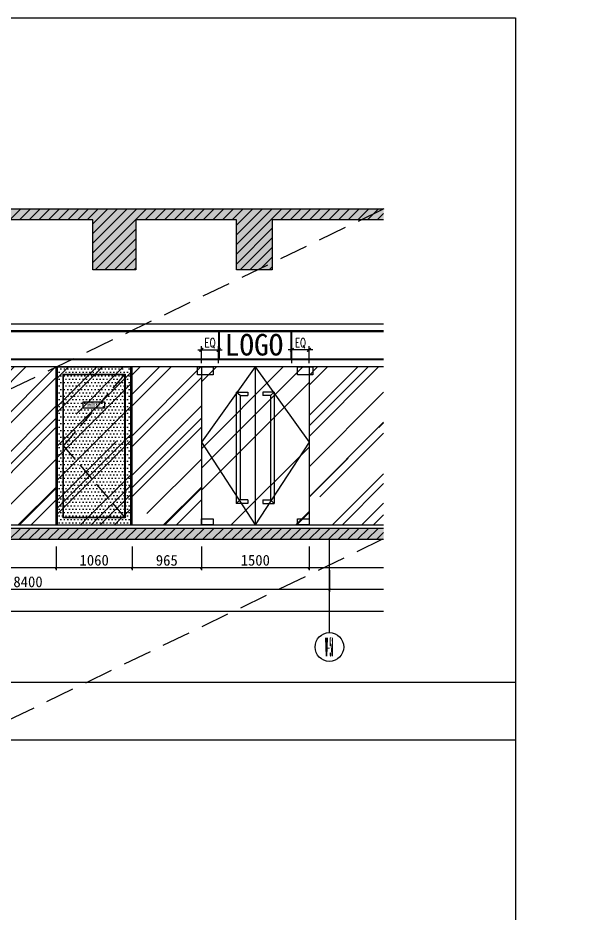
# Model space of a CAD drawing. Header units: millimetres. Extents: x 110215 to 630040, y -488650 to 141897.
# Drawn here: x 312098 to 320155, y 2886 to 15350 of the extents above; entities that cross this region are included whole.
import ezdxf
from ezdxf.enums import TextEntityAlignment as Align
from ezdxf.xclip import XClip

# ---------------------------------------------------------------- set-up
doc = ezdxf.new("R2010")
doc.units = ezdxf.units.MM
doc.header["$LTSCALE"] = 1000
doc.header["$XCLIPFRAME"] = 0
doc.linetypes.add('_DASH', pattern=[0.6, 0.4, -0.2])
doc.linetypes.add('DASH', pattern=[0.35, 0.25, -0.1])
doc.layers.get('Defpoints').update_dxf_attribs({"color": 2})
for name, color, linetype in [('0-118标注', 2, 'Continuous'), ('0-140c立面材料填充', 250, 'Continuous'), ('0-140d立面材料分隔', 146, 'Continuous'), ('0-140立面图剖切线', 4, 'Continuous'), ('1', 4, 'Continuous'), ('7', 7, 'Continuous'), ('D-地面', 8, 'Continuous'), ('E立-ELEV1', 6, 'Continuous')]:
    doc.layers.add(name, color=color, linetype=linetype)
doc.styles.add('_TCH_AXIS', font='COMPLEX', dxfattribs={"bigfont": 'GBCBIG'})
doc.styles.add('COMPLEX', font='COMPLEX')
doc.styles.add('LOGO', font='arial.ttf', dxfattribs={"width": 0.9})
doc.styles.add('TXT', font='txt.shx', dxfattribs={"width": 0.7})
doc.styles.add('繁黑体', font='simhei.ttf')
doc.styles.add('黑体', font='simhei.ttf')
doc.dimstyles.new('50', dxfattribs={"dimscale": 50, "dimtxt": 3, "dimasz": 0.6, "dimexe": 0.6, "dimexo": 0.6, "dimtad": 1, "dimdec": 0, "dimdsep": 46, "dimtxsty": '黑体', "dimblk1": 'ARCHTICK', "dimblk2": 'ARCHTICK', "dimsah": 1, "dimcen": 0, "dimdle": 1, "dimclrd": 251, "dimclre": 251, "dimclrt": 2, "dimadec": 0, "dimazin": 0, "dimtfac": 1, "dimtdec": 0, "dimtix": 1, "dimtmove": 2, "dimatfit": 3, "dimldrblk": 'DOT', "dimfxl": 0, "dimtolj": 1, "dimtzin": 0, "dimarcsym": 0})
doc.dimstyles.new('副本 1-50', dxfattribs={"dimscale": 50, "dimtxt": 2.5, "dimasz": 1, "dimexe": 1, "dimexo": 1, "dimgap": 0.6, "dimtad": 1, "dimdec": 0, "dimrnd": 5, "dimzin": 0, "dimdsep": 46, "dimtxsty": 'TXT', "dimblk": 'ARCHTICK', "dimcen": 4, "dimdle": 1, "dimclrd": 3, "dimclre": 3, "dimclrt": 3, "dimadec": 0, "dimazin": 0, "dimtfac": 1, "dimtdec": 0, "dimtix": 1, "dimtmove": 2, "dimatfit": 3, "dimldrblk": 'ARCHTICK', "dimfxl": 0, "dimtolj": 1, "dimtzin": 0, "dimarcsym": 0})

# ---------------------------------------------------------------- blocks, each defined once
blk = doc.blocks.new('_ArchTick')
at = {"color": 0, "linetype": 'ByBlock', "const_width": 0.4}
blk.add_lwpolyline([(-0.5, -0.5), (0.5, 0.5)], dxfattribs=at)
blk = doc.blocks.new('*D130')
at = {"color": 3, "lineweight": -2, "transparency": 16777216}
for p, q in [((2433331, 314145), (2433331, 314382)), ((2433571, 314145), (2433571, 314382)), ((2433621, 314332), (2433281, 314332))]:
    blk.add_line(p, q, dxfattribs=at)
at = {"layer": 'Defpoints', "color": 0, "transparency": 16777216}
for p in [(2433331, 314332), (2433331, 314095), (2433571, 314095)]:
    blk.add_point(p, dxfattribs=at)
at = {"color": 3, "lineweight": -2, "transparency": 16777216, "xscale": 50, "yscale": 50, "zscale": 50, "rotation": 180}
blk.add_blockref('_ArchTick', (2433331, 314332), dxfattribs=at)
at = {"color": 3, "lineweight": -2, "transparency": 16777216, "xscale": 50, "yscale": 50, "zscale": 50}
blk.add_blockref('_ArchTick', (2433571, 314332), dxfattribs=at)
at = {"color": 3, "transparency": 16777216, "insert": (2433451, 314425), "char_height": 125, "attachment_point": 5, "style": 'TXT'}
blk.add_mtext('\\A1;EQ', dxfattribs=at)
blk = doc.blocks.new('*D131')
at = {"color": 3, "lineweight": -2, "transparency": 16777216}
for p, q in [((2432071, 314145), (2432071, 314382)), ((2432311, 314145), (2432311, 314382)), ((2432021, 314332), (2432361, 314332))]:
    blk.add_line(p, q, dxfattribs=at)
at = {"layer": 'Defpoints', "color": 0, "transparency": 16777216}
for p in [(2432311, 314332), (2432071, 314095), (2432311, 314095)]:
    blk.add_point(p, dxfattribs=at)
at = {"color": 3, "lineweight": -2, "transparency": 16777216, "xscale": 50, "yscale": 50, "zscale": 50, "rotation": 180}
blk.add_blockref('_ArchTick', (2432071, 314332), dxfattribs=at)
at = {"color": 3, "lineweight": -2, "transparency": 16777216, "xscale": 50, "yscale": 50, "zscale": 50}
blk.add_blockref('_ArchTick', (2432311, 314332), dxfattribs=at)
at = {"color": 3, "transparency": 16777216, "insert": (2432191, 314425), "char_height": 125, "attachment_point": 5, "style": 'TXT'}
blk.add_mtext('\\A1;EQ', dxfattribs=at)
blk = doc.blocks.new('sdxfsdfs')
h = blk.add_hatch()
h.set_pattern_fill('玻璃', color=8, scale=500, angle=45)
h.set_pattern_definition([(45, (306866.37, -2204.74), (424.26, 1131.37), [7500, -1000, 2500, -500]), (45, (307159.8, -1557.74), (-823.78, 116.67), [1500, -165, 3000, -375]), (45, (306742.63, -1727.44), (1601.597, 2075.36), [4000, -700, 2000, -500])])
h.paths.add_polyline_path([(307924, -1765), (307924, 435), (306909, 435), (306909, -1765)])
at = {"layer": 'D-地面'}
h = blk.add_hatch(dxfattribs=at)
h.set_pattern_fill('DOTS', color=8, scale=30, style=0)
h.set_pattern_definition([(0, (306886.37, -2204.74), (23.8125, 47.625), [0, -47.625])])
h.paths.add_polyline_path([(306966, -1765), (307866, -1765), (307846, 435), (306966, 435)], flags=17)
h.paths.add_polyline_path([(306971, -1765), (307861, -1765), (307861, 435), (306988, 435)], flags=16)
h.paths.add_polyline_path([(307924, -1765), (307924, 435), (306909, 435), (306909, -1765)])
at = {"layer": 'E立-ELEV1'}
h = blk.add_hatch(dxfattribs=at)
h.set_pattern_fill('ANSI32', color=8, scale=3, style=0)
h.set_pattern_definition([(45, (317741.945, 392.487), (-20.205576, 20.205576), []), (45, (317755.415, 392.487), (-20.205576, 20.205576), [])])
h.paths.add_polyline_path([(306889, -1765), (306909, -1765), (306909, 435), (306889, 435)])
h = blk.add_hatch(dxfattribs=at)
h.set_pattern_fill('ANSI32', color=8, scale=3, style=0)
h.set_pattern_definition([(45, (318781.945, 392.487), (-20.205576, 20.205576), []), (45, (318795.415, 392.487), (-20.205576, 20.205576), [])])
h.paths.add_polyline_path([(307929, -1765), (307949, -1765), (307949, 435), (307929, 435)])
at = {"color": 1}
for p, q in [((306889, -1765), (306889, 435)), ((306889, -1765), (306889, 435)), ((306889, 435), (307949, 435)), ((306909, -1765), (306909, 435)), ((307929, -1765), (307929, 435)), ((307949, -1765), (307949, 435)), ((306889, -1765), (307949, -1765))]:
    blk.add_line(p, q, dxfattribs=at)
at = {"color": 8, "linetype": 'DASH'}
blk.add_lwpolyline([(307844, 330), (306989, -665), (307849, -1665)], dxfattribs=at)
at = {"layer": '7', "color": 3}
blk.add_lwpolyline([(307267, -140), (307267, -50), (307565, -50), (307565, -140)], close=True, dxfattribs=at)
at = {"layer": 'E立-ELEV1', "color": 8}
blk.add_line((306989, 335), (307849, 335), dxfattribs=at)
at = {"layer": 'E立-ELEV1', "color": 4}
blk.add_lwpolyline([(307849, 335), (307849, -1665), (306989, -1665), (306989, 335)], dxfattribs=at)
at = {"layer": 'E立-ELEV1', "color": 3}
blk.add_lwpolyline([(307844, 330), (307844, -1660), (306994, -1660), (306994, 330), (307844, 330)], close=True, dxfattribs=at)
at = {"layer": '1', "color": 3, "style": 'LOGO', "width": 0.9}
blk.add_text('消防栓', height=48, dxfattribs=at).set_placement((307497, -117, 274), align=Align.RIGHT)
blk = doc.blocks.new('*D873')
at = {"color": 251, "lineweight": -2, "transparency": 16777216}
for p, q in [((337828, 7991), (337828, 7661)), ((341348, 7991), (341348, 7661)), ((341398, 7691), (337778, 7691))]:
    blk.add_line(p, q, dxfattribs=at)
at = {"layer": 'Defpoints', "color": 0, "transparency": 16777216}
for p in [(337828, 8091), (341348, 8091), (337828, 7691)]:
    blk.add_point(p, dxfattribs=at)
at = {"color": 251, "lineweight": -2, "transparency": 16777216, "xscale": 30, "yscale": 30, "zscale": 30, "rotation": 180}
blk.add_blockref('_ArchTick', (337828, 7691), dxfattribs=at)
at = {"color": 251, "lineweight": -2, "transparency": 16777216, "xscale": 30, "yscale": 30, "zscale": 30}
blk.add_blockref('_ArchTick', (341348, 7691), dxfattribs=at)
at = {"color": 2, "transparency": 16777216, "insert": (339588, 7798), "char_height": 150, "attachment_point": 5, "style": '黑体'}
blk.add_mtext('\\A1;3520', dxfattribs=at)
blk = doc.blocks.new('_DOT')
at = {"color": 0, "linetype": 'ByBlock'}
blk.add_line((-0.5, 0), (-1, 0), dxfattribs=at)
at = {"color": 0, "linetype": 'ByBlock', "const_width": 0.5}
blk.add_lwpolyline([(-0.25, 0, 1), (0.25, 0, 1)], format="xyb", close=True, dxfattribs=at)
blk = doc.blocks.new('*D874')
at = {"color": 251, "lineweight": -2, "transparency": 16777216}
for p, q in [((336328, 7991), (336328, 7661)), ((337828, 7991), (337828, 7661)), ((337878, 7691), (336278, 7691))]:
    blk.add_line(p, q, dxfattribs=at)
at = {"layer": 'Defpoints', "color": 0, "transparency": 16777216}
for p in [(336328, 8091), (337828, 8091), (336328, 7691)]:
    blk.add_point(p, dxfattribs=at)
at = {"color": 251, "lineweight": -2, "transparency": 16777216, "xscale": 30, "yscale": 30, "zscale": 30, "rotation": 180}
blk.add_blockref('_ArchTick', (336328, 7691), dxfattribs=at)
at = {"color": 251, "lineweight": -2, "transparency": 16777216, "xscale": 30, "yscale": 30, "zscale": 30}
blk.add_blockref('_ArchTick', (337828, 7691), dxfattribs=at)
at = {"color": 2, "transparency": 16777216, "insert": (337078, 7798), "char_height": 150, "attachment_point": 5, "style": '黑体'}
blk.add_mtext('\\A1;1500', dxfattribs=at)
blk = doc.blocks.new('*D875')
at = {"color": 251, "lineweight": -2, "transparency": 16777216}
for p, q in [((335363, 7991), (335363, 7661)), ((336328, 7991), (336328, 7661)), ((336378, 7691), (335313, 7691))]:
    blk.add_line(p, q, dxfattribs=at)
at = {"layer": 'Defpoints', "color": 0, "transparency": 16777216}
for p in [(335363, 8091), (336328, 8091), (335363, 7691)]:
    blk.add_point(p, dxfattribs=at)
at = {"color": 251, "lineweight": -2, "transparency": 16777216, "xscale": 30, "yscale": 30, "zscale": 30, "rotation": 180}
blk.add_blockref('_ArchTick', (335363, 7691), dxfattribs=at)
at = {"color": 251, "lineweight": -2, "transparency": 16777216, "xscale": 30, "yscale": 30, "zscale": 30}
blk.add_blockref('_ArchTick', (336328, 7691), dxfattribs=at)
at = {"color": 2, "transparency": 16777216, "insert": (335845, 7797), "char_height": 150, "attachment_point": 5, "style": '黑体'}
blk.add_mtext('\\A1;965', dxfattribs=at)
blk = doc.blocks.new('*D876')
at = {"color": 251, "lineweight": -2, "transparency": 16777216}
for p, q in [((334303, 7991), (334303, 7661)), ((335363, 7991), (335363, 7661)), ((335413, 7691), (334253, 7691))]:
    blk.add_line(p, q, dxfattribs=at)
at = {"layer": 'Defpoints', "color": 0, "transparency": 16777216}
for p in [(334303, 8091), (335363, 8091), (334303, 7691)]:
    blk.add_point(p, dxfattribs=at)
at = {"color": 251, "lineweight": -2, "transparency": 16777216, "xscale": 30, "yscale": 30, "zscale": 30, "rotation": 180}
blk.add_blockref('_ArchTick', (334303, 7691), dxfattribs=at)
at = {"color": 251, "lineweight": -2, "transparency": 16777216, "xscale": 30, "yscale": 30, "zscale": 30}
blk.add_blockref('_ArchTick', (335363, 7691), dxfattribs=at)
at = {"color": 2, "transparency": 16777216, "insert": (334833, 7798), "char_height": 150, "attachment_point": 5, "style": '黑体'}
blk.add_mtext('\\A1;1060', dxfattribs=at)
blk = doc.blocks.new('*D877')
at = {"color": 251, "lineweight": -2, "transparency": 16777216}
for p, q in [((331163, 7991), (331163, 7661)), ((334303, 7991), (334303, 7661)), ((334353, 7691), (331113, 7691))]:
    blk.add_line(p, q, dxfattribs=at)
at = {"layer": 'Defpoints', "color": 0, "transparency": 16777216}
for p in [(331163, 8091), (334303, 8091), (331163, 7691)]:
    blk.add_point(p, dxfattribs=at)
at = {"color": 251, "lineweight": -2, "transparency": 16777216, "xscale": 30, "yscale": 30, "zscale": 30, "rotation": 180}
blk.add_blockref('_ArchTick', (331163, 7691), dxfattribs=at)
at = {"color": 251, "lineweight": -2, "transparency": 16777216, "xscale": 30, "yscale": 30, "zscale": 30}
blk.add_blockref('_ArchTick', (334303, 7691), dxfattribs=at)
at = {"color": 2, "transparency": 16777216, "insert": (332733, 7798), "char_height": 150, "attachment_point": 5, "style": '黑体'}
blk.add_mtext('\\A1;3140', dxfattribs=at)
blk = doc.blocks.new('*D895')
at = {"color": 251, "lineweight": -2, "transparency": 16777216}
for p, q in [((338111, 7661), (338111, 7361)), ((346711, 7661), (346711, 7361)), ((346761, 7391), (338061, 7391))]:
    blk.add_line(p, q, dxfattribs=at)
at = {"layer": 'Defpoints', "color": 0, "transparency": 16777216}
for p in [(338111, 7691), (346711, 7691), (338111, 7391)]:
    blk.add_point(p, dxfattribs=at)
at = {"color": 251, "lineweight": -2, "transparency": 16777216, "xscale": 30, "yscale": 30, "zscale": 30, "rotation": 180}
blk.add_blockref('_ArchTick', (338111, 7391), dxfattribs=at)
at = {"color": 251, "lineweight": -2, "transparency": 16777216, "xscale": 30, "yscale": 30, "zscale": 30}
blk.add_blockref('_ArchTick', (346711, 7391), dxfattribs=at)
at = {"color": 2, "transparency": 16777216, "insert": (342411, 7498), "char_height": 150, "attachment_point": 5, "style": '黑体'}
blk.add_mtext('\\A1;8600', dxfattribs=at)
blk = doc.blocks.new('*D896')
at = {"color": 251, "lineweight": -2, "transparency": 16777216}
for p, q in [((329711, 7661), (329711, 7361)), ((338111, 7661), (338111, 7361)), ((338161, 7391), (329661, 7391))]:
    blk.add_line(p, q, dxfattribs=at)
at = {"layer": 'Defpoints', "color": 0, "transparency": 16777216}
for p in [(329711, 7691), (338111, 7691), (329711, 7391)]:
    blk.add_point(p, dxfattribs=at)
at = {"color": 251, "lineweight": -2, "transparency": 16777216, "xscale": 30, "yscale": 30, "zscale": 30, "rotation": 180}
blk.add_blockref('_ArchTick', (329711, 7391), dxfattribs=at)
at = {"color": 251, "lineweight": -2, "transparency": 16777216, "xscale": 30, "yscale": 30, "zscale": 30}
blk.add_blockref('_ArchTick', (338111, 7391), dxfattribs=at)
at = {"color": 2, "transparency": 16777216, "insert": (333911, 7498), "char_height": 150, "attachment_point": 5, "style": '黑体'}
blk.add_mtext('\\A1;8400', dxfattribs=at)
blk = doc.blocks.new('*D899')
at = {"color": 251, "lineweight": -2, "transparency": 16777216}
for p, q in [((306588, 7361), (306588, 7061)), ((359011, 7361), (359011, 7061)), ((306538, 7091), (359061, 7091))]:
    blk.add_line(p, q, dxfattribs=at)
at = {"layer": 'Defpoints', "color": 0, "transparency": 16777216}
for p in [(306588, 7391), (359011, 7391), (359011, 7091)]:
    blk.add_point(p, dxfattribs=at)
at = {"color": 251, "lineweight": -2, "transparency": 16777216, "xscale": 30, "yscale": 30, "zscale": 30, "rotation": 180}
blk.add_blockref('_ArchTick', (306588, 7091), dxfattribs=at)
at = {"color": 251, "lineweight": -2, "transparency": 16777216, "xscale": 30, "yscale": 30, "zscale": 30}
blk.add_blockref('_ArchTick', (359011, 7091), dxfattribs=at)
at = {"color": 2, "transparency": 16777216, "insert": (332799, 7197), "char_height": 150, "attachment_point": 5, "style": '黑体'}
blk.add_mtext('\\A1;52423', dxfattribs=at)
blk = doc.blocks.new('_AXISO')
blk.add_circle((0, 0), 0.5)
at = {"style": 'COMPLEX', "width": 1.041667}
blk.add_attdef('A', text='', height=0.56, dxfattribs=at).set_placement((-0.25, -0.28), (0.25, -0.28), align=Align.FIT)
blk = doc.blocks.new('kjlkj')
at = {"layer": '0-140c立面材料填充'}
h = blk.add_hatch(dxfattribs=at)
h.set_pattern_fill('AR-RROOF', color=256, scale=50, angle=45, style=0)
h.set_pattern_definition([(45, (2419215.6, 311894.9), (1077.63, 2873.68), [19050, -2540, 6350, -1270]), (45, (2419961, 313538.3), (-2092.4, 296.35), [3810, -419.1, 7620, -952.5]), (45, (2418901.25, 313107.2), (4068.056, 5271.41), [10160, -1778, 5080, -1270])])
h.paths.add_polyline_path([(2433571.1, 314094.9), (2432071.1, 314094.9), (2432071.1, 311894.9), (2433571.1, 311894.9)])
at = {"color": 8}
for p, q in [((2432311.1, 314194.9), (2432311.1, 314594.9)), ((2432321.1, 314194.9), (2432321.1, 314594.9)), ((2433321.1, 314194.9), (2433321.1, 314594.9)), ((2433331.1, 314194.9), (2433331.1, 314594.9))]:
    blk.add_line(p, q, dxfattribs=at)
for points in [[(2432821.1, 314094.9), (2432071.1, 313044.9), (2432821.1, 311894.9)], [(2432821.1, 314094.9), (2433571.1, 313044.9), (2432821.1, 311894.9)]]:
    blk.add_lwpolyline(points, dxfattribs=at)
at = {"layer": '0-140d立面材料分隔'}
for p, q in [((2432071.1, 314094.9), (2432071.1, 311894.9)), ((2432821.1, 314094.9), (2432821.1, 311894.9)), ((2433571.1, 314094.9), (2433571.1, 311894.9))]:
    blk.add_line(p, q, dxfattribs=at)
at = {"layer": '0-140d立面材料分隔', "color": 1}
for p, q in [((2432609.7, 313694.9, -219.5), (2432556.9, 313744.9, -219.5)), ((2432556.9, 313744.9, -219.5), (2432556.9, 312194.9)), ((2432556.9, 313744.9, -219.5), (2432715.4, 313744.9, -219.5)), ((2432715.4, 313744.9, -219.5), (2432715.4, 313694.9, -219.5)), ((2432926.8, 313744.9, -219.5), (2432926.8, 313694.9, -219.5)), ((2433085.4, 313744.9, -219.5), (2432926.8, 313744.9, -219.5)), ((2433032.5, 313694.9, -219.5), (2433085.4, 313744.9, -219.5)), ((2433085.4, 313744.9, -219.5), (2433085.4, 312194.9)), ((2432609.7, 313694.9, -219.5), (2432609.7, 312244.9)), ((2432609.7, 313694.9, -219.5), (2432715.4, 313694.9, -219.5)), ((2433032.5, 313694.9, -219.5), (2432926.8, 313694.9, -219.5)), ((2433032.5, 313694.9, -219.5), (2433032.5, 312244.9)), ((2432609.7, 312244.9), (2432556.9, 312194.9)), ((2432715.4, 312244.9), (2432609.7, 312244.9)), ((2432715.4, 312244.9), (2432715.4, 312194.9)), ((2432926.8, 312244.9), (2433032.5, 312244.9)), ((2432926.8, 312244.9), (2432926.8, 312194.9)), ((2433032.5, 312244.9), (2433085.4, 312194.9)), ((2432715.4, 312194.9), (2432556.9, 312194.9)), ((2432926.8, 312194.9), (2433085.4, 312194.9))]:
    blk.add_line(p, q, dxfattribs=at)
for points in [[(2432018.3, 314094.9), (2432233.1, 314094.9), (2432233.1, 313984.9), (2432018.3, 313984.9)], [(2433409.2, 314094.9), (2433624, 314094.9), (2433624, 313984.9), (2433409.2, 313984.9)], [(2432071.1, 311978.2), (2432233.1, 311978.2), (2432233.1, 311894.9), (2432071.1, 311894.9)], [(2433409.2, 311978.2), (2433571.1, 311978.2), (2433571.1, 311894.9), (2433409.2, 311894.9)]]:
    blk.add_lwpolyline(points, close=True, dxfattribs=at)
at = {"color": 1, "style": '繁黑体'}
blk.add_text('LOGO', height=300, dxfattribs=at).set_placement((2432396, 314253.3, -219.5))
at = {"color": 8}
dim = blk.add_linear_dim(base=(2432311.1, 314332.1), p1=(2432071.1, 314094.9), p2=(2432311.1, 314094.9), text='EQ', dimstyle='副本 1-50', dxfattribs=at)
dim.commit()
dim.dimension.update_dxf_attribs({"geometry": '*D131', "text_midpoint": (2432191.1, 314424.6)})
dim = blk.add_linear_dim(base=(2433331.1, 314332.1), p1=(2433571.1, 314094.9), p2=(2433331.1, 314094.9), angle=180, text='EQ', dimstyle='副本 1-50', dxfattribs=at)
dim.commit()
dim.dimension.update_dxf_attribs({"geometry": '*D130', "text_midpoint": (2433451.1, 314424.6)})
blk = doc.blocks.new('dfsfds')
h = blk.add_hatch()
h.set_pattern_fill('ANSI31', color=250, scale=30)
h.paths.add_polyline_path([(359010.9, 12690.4), (359010.9, 12540.4), (358762.7, 12540.4), (358762.7, 11840.4), (358411.1, 11840.4), (358411.1, 12540.4), (355200.9, 12540.4), (355200.9, 11840.4), (354519.3, 11840.4), (354519.3, 12540.4), (350959.9, 12540.4), (350959.9, 11840.4), (350334.2, 11840.4), (350334.2, 12540.4), (346614.2, 12540.4), (346614.2, 11840.4), (346014.2, 11840.4), (346014.2, 12540.4), (344144.2, 12540.4), (344144.2, 11840.4), (343544.2, 11840.4), (343544.2, 12540.4), (340644.2, 12540.4), (340644.2, 11840.4), (340144.2, 11840.4), (340144.2, 12540.4), (337314.2, 12540.4), (337314.2, 11840.4), (336814.2, 11840.4), (336814.2, 12540.4), (335414.2, 12540.4), (335414.2, 11840.4), (334814.2, 11840.4), (334814.2, 12540.4), (333064.2, 12540.4), (333064.2, 11840.4), (332564.2, 11840.4), (332564.2, 12540.4), (330094.2, 12540.4), (330094.2, 11840.4), (329594.2, 11840.4), (329594.2, 12540.4), (327004.2, 12540.4), (327004.2, 11840.4), (326404.2, 11840.4), (326404.2, 12540.4), (325304.2, 12540.4), (325304.2, 11840.4), (324804.2, 11840.4), (324804.2, 12540.4), (322114.2, 12540.4), (322114.2, 11840.4), (321514.2, 11840.4), (321514.2, 12540.4), (319114.2, 12540.4), (319114.2, 11840.4), (318514.2, 11840.4), (318514.2, 12540.4), (316784.2, 12540.4), (316784.2, 11840.4), (316284.2, 11840.4), (316284.2, 12540.4), (313184.2, 12540.4), (313184.2, 11840.4), (312584.2, 11840.4), (312584.2, 12540.4), (311934.2, 12540.4), (311934.2, 11840.4), (311334.2, 11840.4), (311334.2, 12540.4), (309434.2, 12540.4), (309434.2, 11840.4), (308934.2, 11840.4), (308934.2, 12540.4), (306587.7, 12540.4), (306587.7, 12690.4)])
h.paths.add_polyline_path([(359010.9, 8240.8), (306587.7, 8240.8), (306587.7, 8090.8), (359010.9, 8090.8)])
at = {"layer": '0-140c立面材料填充'}
h = blk.add_hatch(dxfattribs=at)
h.set_pattern_fill('AR-CONC', color=256)
h.paths.add_polyline_path([(359010.9, 12690.4), (359010.9, 12540.4), (358762.7, 12540.4), (358762.7, 11840.4), (358411.1, 11840.4), (358411.1, 12540.4), (355200.9, 12540.4), (355200.9, 11840.4), (354519.3, 11840.4), (354519.3, 12540.4), (350959.9, 12540.4), (350959.9, 11840.4), (350334.2, 11840.4), (350334.2, 12540.4), (346614.2, 12540.4), (346614.2, 11840.4), (346014.2, 11840.4), (346014.2, 12540.4), (344144.2, 12540.4), (344144.2, 11840.4), (343544.2, 11840.4), (343544.2, 12540.4), (340644.2, 12540.4), (340644.2, 11840.4), (340144.2, 11840.4), (340144.2, 12540.4), (337314.2, 12540.4), (337314.2, 11840.4), (336814.2, 11840.4), (336814.2, 12540.4), (335414.2, 12540.4), (335414.2, 11840.4), (334814.2, 11840.4), (334814.2, 12540.4), (333064.2, 12540.4), (333064.2, 11840.4), (332564.2, 11840.4), (332564.2, 12540.4), (330094.2, 12540.4), (330094.2, 11840.4), (329594.2, 11840.4), (329594.2, 12540.4), (327004.2, 12540.4), (327004.2, 11840.4), (326404.2, 11840.4), (326404.2, 12540.4), (325304.2, 12540.4), (325304.2, 11840.4), (324804.2, 11840.4), (324804.2, 12540.4), (322114.2, 12540.4), (322114.2, 11840.4), (321514.2, 11840.4), (321514.2, 12540.4), (319114.2, 12540.4), (319114.2, 11840.4), (318514.2, 11840.4), (318514.2, 12540.4), (316784.2, 12540.4), (316784.2, 11840.4), (316284.2, 11840.4), (316284.2, 12540.4), (313184.2, 12540.4), (313184.2, 11840.4), (312584.2, 11840.4), (312584.2, 12540.4), (311934.2, 12540.4), (311934.2, 11840.4), (311334.2, 11840.4), (311334.2, 12540.4), (309434.2, 12540.4), (309434.2, 11840.4), (308934.2, 11840.4), (308934.2, 12540.4), (306587.7, 12540.4), (306587.7, 12690.4)])
h.paths.add_polyline_path([(359010.9, 8240.8), (306587.7, 8240.8), (306587.7, 8090.8), (359010.9, 8090.8)])
h = blk.add_hatch(dxfattribs=at)
h.set_pattern_fill('AR-RROOF', color=256, scale=600, angle=45)
h.set_pattern_definition([(45, (335959.4, 94921.34), (509.117, 1357.645), [9000, -1200, 3000, -600]), (45, (336311.55, 95697.74), (-988.535, 140.007), [1800, -198, 3600, -450]), (45, (335810.9, 95494.1), (1921.9162, 2490.43), [4800, -840, 2400, -600])])
h.paths.add_polyline_path([(331162.7, 10490.8), (331162.7, 8290.8), (334302.7, 8290.8), (334302.7, 10490.8)])
h = blk.add_hatch(dxfattribs=at)
h.set_pattern_fill('AR-RROOF', color=256, scale=600, angle=45)
h.set_pattern_definition([(45, (337984.4, 94921.34), (509.117, 1357.645), [9000, -1200, 3000, -600]), (45, (338336.55, 95697.74), (-988.535, 140.007), [1800, -198, 3600, -450]), (45, (337835.9, 95494.1), (1921.9162, 2490.43), [4800, -840, 2400, -600])])
h.paths.add_polyline_path([(335362.7, 10490.8), (335362.7, 8290.8), (336327.7, 8290.8), (336327.7, 10490.8)])
h = blk.add_hatch(dxfattribs=at)
h.set_pattern_fill('AR-RROOF', color=256, scale=600, angle=45)
h.set_pattern_definition([(45, (343004.4, 94921.34), (509.117, 1357.645), [9000, -1200, 3000, -600]), (45, (343356.55, 95697.74), (-988.535, 140.007), [1800, -198, 3600, -450]), (45, (342855.9, 95494.1), (1921.9162, 2490.43), [4800, -840, 2400, -600])])
h.paths.add_polyline_path([(337827.7, 10490.8), (337827.7, 8290.8), (341347.7, 8290.8), (341347.7, 10490.8)])
for points in [[(343544.2, 12540.4), (340644.2, 12540.4), (340644.2, 11840.4), (340144.2, 11840.4), (340144.2, 12540.4), (337314.2, 12540.4), (337314.2, 11840.4), (336814.2, 11840.4), (336814.2, 12540.4), (335414.2, 12540.4), (335414.2, 11840.4), (334814.2, 11840.4), (334814.2, 12540.4), (333064.2, 12540.4)], [(306587.7, 12690.4), (359010.9, 12690.4)]]:
    blk.add_lwpolyline(points)
blk.add_lwpolyline([(359010.9, 8240.8), (306587.7, 8240.8), (306587.7, 8090.8), (359010.9, 8090.8)], close=True)
at = {"layer": '0-118标注'}
blk.add_line((338110.9, 6790.8, 13.8), (338110.9, 8090.8), dxfattribs=at)
at = {"layer": '0-140d立面材料分隔'}
for p, q in [((359110.9, 10990.8), (326102.7, 10990.8)), ((359110.9, 10980.8), (326102.7, 10980.8)), ((359110.9, 10600.8), (326102.7, 10600.8)), ((359110.9, 10590.8), (326102.7, 10590.8)), ((359110.9, 10490.8), (326102.7, 10490.8))]:
    blk.add_line(p, q, dxfattribs=at)
at = {"layer": '0-140立面图剖切线'}
for p, q in [((306487.7, 11090.8), (359110.9, 11090.8)), ((306587.7, 8290.8), (359010.9, 8290.8))]:
    blk.add_line(p, q, dxfattribs=at)
at = {"color": 8}
blk.add_blockref('kjlkj', (-2095743.4, -303604.1), dxfattribs=at)
at = {"color": 5}
blk.add_blockref('sdxfsdfs', (27413.8, 10055.6), dxfattribs=at)
at = {"layer": '0-118标注'}
ref = blk.add_blockref('_AXISO', (338110.9, 6590.8, 13.8), dxfattribs=dict(at, xscale=400, yscale=400, zscale=400))
ref.add_attrib('A', 'W-51', dxfattribs={"layer": '0', "height": 257.36, "style": '_TCH_AXIS', "width": 0.113924}).set_placement((338055.8, 6462.2, 13.8), (338166.1, 6462.2, 13.8), align=Align.FIT)
for base, p1, p2, picture, middle in [((331162.7, 7690.8), (334302.7, 8090.8), (331162.7, 8090.8), '*D877', (332732.7, 7797.9)), ((334302.7, 7690.8), (335362.7, 8090.8), (334302.7, 8090.8), '*D876', (334832.7, 7797.9)), ((335362.7, 7690.8), (336327.7, 8090.8), (335362.7, 8090.8), '*D875', (335845.2, 7797.1)), ((336327.7, 7690.8), (337827.7, 8090.8), (336327.7, 8090.8), '*D874', (337077.7, 7797.9)), ((337827.7, 7690.8), (341347.7, 8090.8), (337827.7, 8090.8), '*D873', (339587.7, 7797.9)), ((329710.9, 7390.8), (338110.9, 7690.8), (329710.9, 7690.8), '*D896', (333910.9, 7497.9)), ((338110.9, 7390.8), (346710.9, 7690.8), (338110.9, 7690.8), '*D895', (342410.9, 7497.9)), ((359010.9, 7090.8), (306587.7, 7390.8), (359010.9, 7390.8), '*D899', (332799.3, 7197.1))]:
    dim = blk.add_linear_dim(base=base, p1=p1, p2=p2, dimstyle='50', override={"dimfxl": 6, "dimarcsym": 1})
    dim.commit()
    dim.dimension.update_dxf_attribs({"geometry": picture, "text_midpoint": middle})

msp = doc.modelspace()

# ---------------------------------------------------------------- linework, layer by layer
at = {"color": 251, "linetype": '_DASH'}
for p, q in [((317197.6, 12690.4), (296349.1, 2634.8)), ((317180.1, 8090.8), (296377.6, -1964.7))]:
    msp.add_line(p, q, dxfattribs=at)
for p, q in [((319033.1, 6094.5), (293487.7, 6094.5)), ((319033.1, 5294.5), (293487.7, 5294.5))]:
    msp.add_line(p, q)
msp.add_lwpolyline([(293487.7, 15350.1), (319033.1, 15350.1), (319033.1, -4761.1), (293487.7, -4761.1)], close=True)

# ---------------------------------------------------------------- block references
ref = msp.add_blockref('dfsfds', (-21672.4, 0))
XClip(ref).set_block_clipping_path([(315588.2107537339, 6094.4817562175), (338866.0247811886, 15350.053184789)])

doc.saveas('drawing.dxf')
